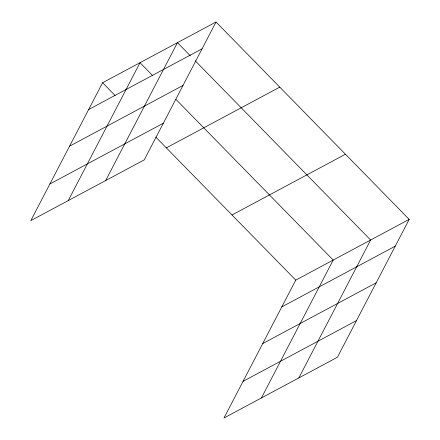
<?xml version="1.0" encoding="UTF-8"?>
<svg xmlns="http://www.w3.org/2000/svg" width="440" height="440" viewBox="0 0 440 440"><rect width="100%" height="100%" fill="white"/><g stroke="black" fill="none" stroke-linecap="round" stroke-linejoin="round"><path stroke-width="0.66" d="M216.024 22L102.592 82.742L30.811 220.632L144.243 159.891L216.024 22L409.189 219.368L337.409 357.258L223.977 418L295.757 280.11L409.189 219.368M68.244 200.585L140.025 62.7L152.488 75.433M105.677 180.543L177.458 42.653L190.399 55.875M261.41 397.952L333.19 260.068L175.972 99.424M298.843 377.911L370.623 240.02L195.19 60.77M88.644 109.538L202.076 48.796M69.559 146.196L182.99 85.454M49.896 183.97L163.328 123.228M166.337 147.873L279.769 87.131M232.012 214.979L345.444 154.237M281.809 306.906L395.241 246.164M262.724 343.563L376.156 282.821M243.062 381.337L356.493 320.595M102.592 82.742L115.055 95.475M155.793 137.099L295.757 280.11"/></g></svg>
